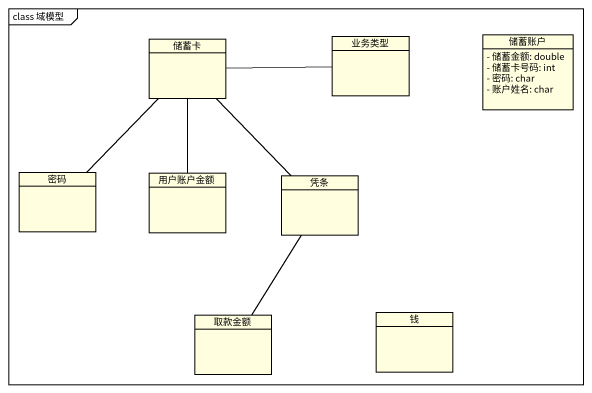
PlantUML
@startuml
mainframe class 域模型
hide circle
hide empty members
skinparam classAttributeIconSize 0
class 储蓄卡 #FFFFE0
class 业务类型 #FFFFE0
class 储蓄账户 #FFFFE0 {
  - 储蓄金额: double
  - 储蓄卡号码: int
  - 密码: char
  - 账户姓名: char
}
class 密码 #FFFFE0
class 用户账户金额 #FFFFE0
class 凭条 #FFFFE0
class 钱 #FFFFE0
class 取款金额 #FFFFE0
储蓄卡 -right- 业务类型
储蓄卡 -- 密码
储蓄卡 -- 用户账户金额
储蓄卡 -- 凭条
凭条 -- 取款金额
@enduml
